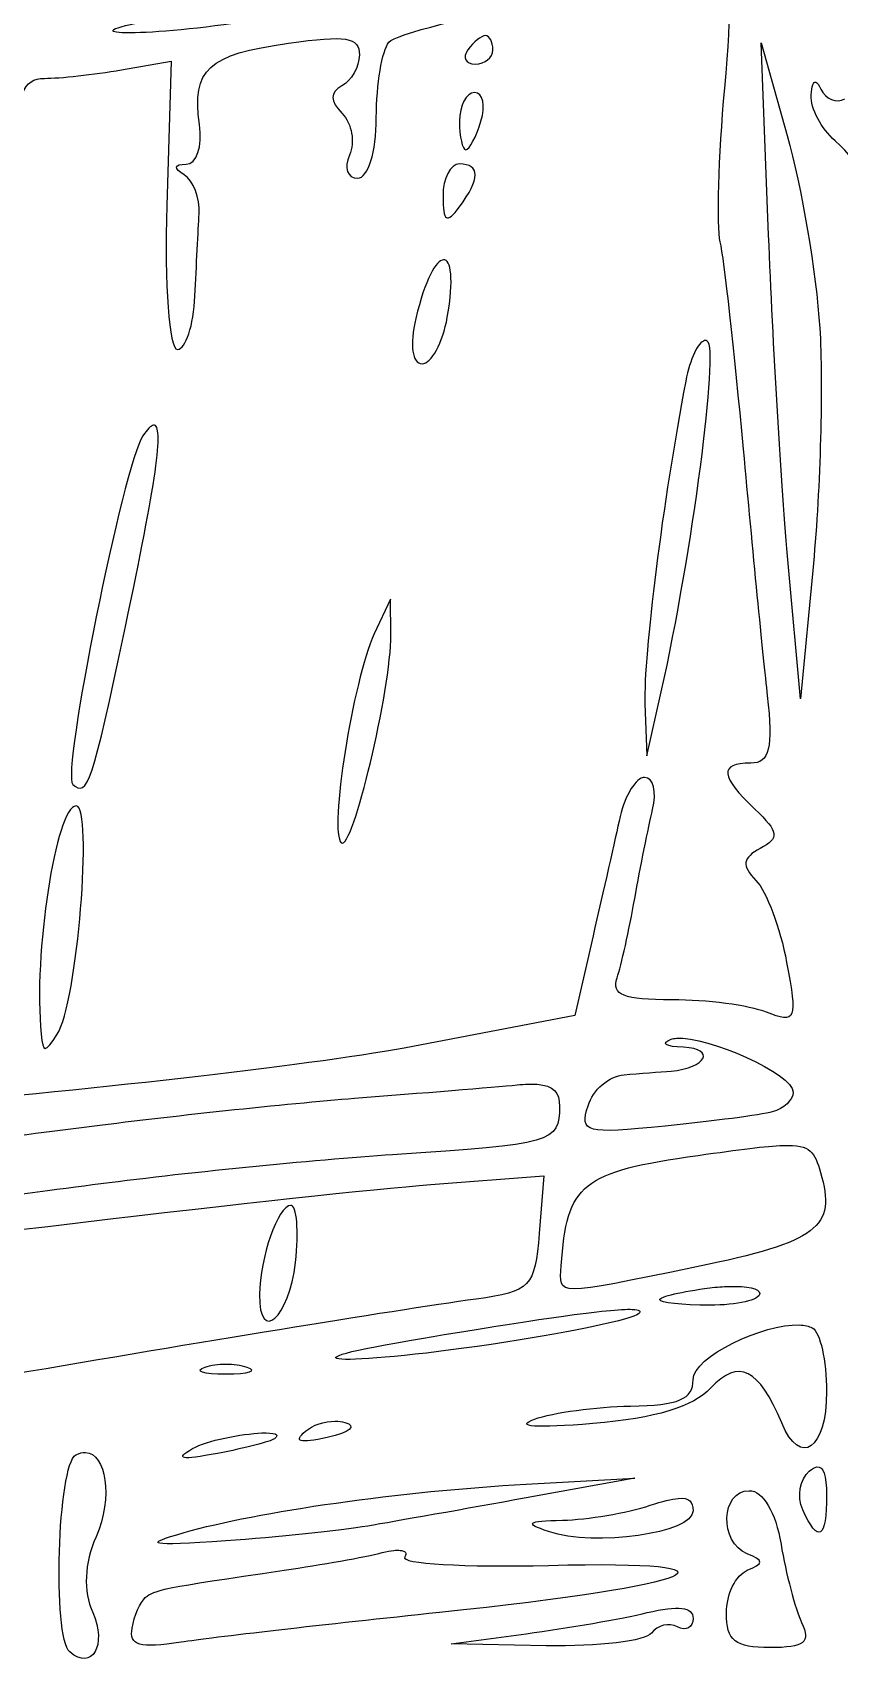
# Model space of a CAD drawing. Extents: x 26 to 243, y 4 to 296.
# Drawn here: x 130.87 to 144.24, y 164.61 to 191.56 of the extents above; entities that cross this region are included whole.
import ezdxf

# ---------------------------------------------------------------- set-up
doc = ezdxf.new("R2010")
doc.units = 0
doc.layers.add('Layer_1', color=7, linetype='CONTINUOUS')

msp = doc.modelspace()

# ---------------------------------------------------------------- linework, layer by layer
at = {"layer": 'Layer_1', "color": 7}
for points in [[(138.377634, 191.508173), (138.377634, 191.508173)], [(142.947209, 191.390213), (143.378812, 189.852872)], [(143.069578, 188.197574), (142.947209, 191.390213), (142.947209, 191.390213)], [(132.344583, 190.939871), (133.170303, 191.081532), (133.096993, 188.693667)], [(138.197387, 190.562288), (138.197387, 190.562288)], [(143.8501, 190.73537), (143.8501, 190.73537)], [(137.946584, 189.37993), (137.946584, 189.37993)], [(137.682551, 187.79243), (137.682551, 187.79243)], [(142.009041, 186.451324), (142.009041, 186.451324)], [(132.877058, 185.049582), (132.877058, 185.049582)], [(143.810965, 182.758731), (143.597644, 180.51198), (143.394797, 182.758731)], [(136.805568, 182.167278), (136.535473, 181.588502)], [(136.80998, 181.576375), (136.805568, 182.167278), (136.805568, 182.167278)], [(141.020713, 180.435912), (141.053233, 179.566092), (141.290808, 180.63049)], [(131.595481, 178.738718), (131.595481, 178.738718)], [(140.160815, 176.586223), (139.859853, 175.261653), (137.175435, 174.750125)], [(141.543264, 174.886828), (141.543264, 174.886828)], [(139.231466, 174.123394), (139.231466, 174.123394)], [(143.308256, 173.109709), (143.308256, 173.109709)], [(137.469784, 172.462031), (139.343364, 172.604246), (139.343364, 172.604246)], [(139.343364, 172.604246), (139.267297, 171.651193)], [(135.151924, 172.116969), (135.151924, 172.116969)], [(142.415839, 170.773659), (142.415839, 170.773659)], [(140.809596, 170.39332), (140.809596, 170.39332)], [(143.579452, 170.134801), (143.579452, 170.134801)], [(134.075952, 169.48547), (134.075952, 169.48547)], [(135.885039, 168.540136), (135.885039, 168.540136)], [(134.672366, 168.343901), (134.672366, 168.343901)], [(131.748169, 168.021442), (131.748169, 168.021442)], [(143.871047, 167.781663), (143.871047, 167.781663)], [(140.849835, 167.593147), (139.052323, 167.267378)], [(139.052323, 167.49448), (140.849835, 167.593147), (140.849835, 167.593147)], [(142.74877, 167.387543), (142.74877, 167.387543)], [(141.57303, 167.259662), (141.57303, 167.259662)], [(136.963215, 166.398111), (136.963215, 166.398111)], [(141.630908, 165.434588), (141.630908, 165.434588)], [(139.38195, 164.817777), (137.808231, 164.849747), (139.052323, 165.016766)]]:
    msp.add_lwpolyline(points, dxfattribs=at)
for points in [[(142.256535, 192.606193), (142.439585, 192.597754), (142.461956, 192.015403), (142.336464, 190.635048)], [(136.775802, 191.396828), (136.887506, 191.530663), (138.088782, 191.833414), (139.44534, 192.06986)], [(134.352109, 191.732517), (132.683639, 191.478585), (131.376296, 191.500917), (132.831857, 191.758425)], [(133.637734, 190.034222), (133.512512, 190.954267), (133.770621, 191.190069), (135.112785, 191.381944)], [(135.112785, 191.381944), (136.068446, 191.518565), (136.287425, 191.482516), (136.287425, 191.188469)], [(136.568547, 190.148325), (136.570805, 190.701091), (136.664071, 191.262995), (136.775802, 191.396828)], [(138.377634, 191.508173), (138.310578, 191.508173), (138.178918, 191.401764), (138.084938, 191.271702)], [(138.499452, 191.271702), (138.499452, 191.401764), (138.44469, 191.508173), (138.377634, 191.508173)], [(136.287425, 191.188469), (136.287425, 190.989621), (136.156943, 190.757919), (135.997487, 190.673634)], [(138.084938, 191.271702), (137.990958, 191.14164), (138.045721, 191.035231), (138.206757, 191.035231)], [(138.206757, 191.035231), (138.367821, 191.035231), (138.499452, 191.14164), (138.499452, 191.271702)], [(131.069072, 190.79876), (131.316185, 190.798912), (131.890262, 190.862152), (132.344583, 190.939871)], [(130.58731, 189.556872), (130.612738, 190.53351), (130.71556, 190.798545), (131.069072, 190.79876)], [(135.997487, 190.673634), (135.795924, 190.567069), (135.797521, 190.427858), (136.002449, 190.216676)], [(138.197387, 190.562288), (138.059578, 190.562288), (137.946584, 190.349467), (137.946584, 190.089343)], [(138.30322, 190.089343), (138.38275, 190.349467), (138.335224, 190.562288), (138.197387, 190.562288)], [(142.336464, 190.635048), (142.233145, 189.498652), (142.199735, 188.351955), (142.262047, 188.087329)], [(143.774583, 190.520395), (143.783106, 190.675609), (143.80976, 190.747965), (143.8501, 190.73537)], [(143.8501, 190.73537), (143.874315, 190.727806), (143.90379, 190.689859), (143.936641, 190.620164)], [(143.936641, 190.620164), (144.013659, 190.456946), (144.19116, 190.38347), (144.331312, 190.457556)], [(144.172562, 189.764127), (143.941732, 189.961542), (143.762448, 190.302074), (143.774583, 190.520395)], [(133.417248, 189.376072), (133.591661, 189.378047), (133.68797, 189.665364), (133.637734, 190.034222)], [(136.002449, 190.216676), (136.164529, 190.049649), (136.219757, 189.739786), (136.124817, 189.528206)], [(136.258213, 189.143459), (136.433303, 189.143459), (136.565727, 189.573382), (136.568547, 190.148325)], [(137.946584, 190.089343), (137.946584, 189.829216), (137.994111, 189.616401), (138.052418, 189.616401)], [(138.052418, 189.616401), (138.110697, 189.616401), (138.22369, 189.829216), (138.30322, 190.089343)], [(143.378812, 189.852872), (143.616189, 189.007464), (143.858124, 187.570671), (143.916798, 186.660233)], [(144.554552, 189.215118), (144.575268, 189.319636), (144.403363, 189.56671), (144.172562, 189.764127)], [(136.124817, 189.528206), (136.029483, 189.31571), (136.089161, 189.143459), (136.258213, 189.143459)], [(133.384727, 189.199133), (133.207351, 189.310596), (133.218789, 189.373814), (133.417248, 189.376072)], [(137.946584, 189.37993), (137.794523, 189.37993), (137.671463, 189.14065), (137.674285, 188.848009)], [(137.946584, 188.670516), (138.292984, 189.128989), (138.292984, 189.37993), (137.946584, 189.37993)], [(133.632773, 188.552556), (133.648295, 188.81268), (133.536786, 189.103578), (133.384727, 189.199133)], [(133.096993, 188.693667), (133.056749, 187.380351), (133.136194, 186.305802), (133.273382, 186.305802)], [(137.674285, 188.848009), (137.6777, 188.417752), (137.729838, 188.383677), (137.946584, 188.670516)], [(133.563871, 187.192707), (133.586392, 187.680444), (133.61725, 188.292432), (133.632773, 188.552556)], [(143.394797, 182.758731), (143.283206, 183.994325), (143.137001, 186.441728), (143.069578, 188.197574)], [(142.262047, 188.087329), (142.324362, 187.822704), (142.497714, 186.276287), (142.647348, 184.650503)], [(137.682551, 187.79243), (137.561444, 187.788422), (137.374195, 187.46322), (137.22394, 186.820637)], [(137.744287, 186.837726), (137.858503, 187.479115), (137.803661, 187.79644), (137.682551, 187.79243)], [(133.273382, 186.305802), (133.410542, 186.305802), (133.541293, 186.704974), (133.563871, 187.192707)], [(137.22394, 186.820637), (137.119179, 186.372688), (137.160833, 186.06933), (137.327569, 186.06933)], [(137.327569, 186.06933), (137.481381, 186.06933), (137.669019, 186.415022), (137.744287, 186.837726)], [(143.916798, 186.660233), (143.9755, 185.749796), (143.928059, 183.994325), (143.810965, 182.758731)], [(141.290808, 180.63049), (141.802787, 182.921486), (142.251498, 186.340704), (142.053688, 186.445259)], [(142.009041, 186.451324), (141.900374, 186.428802), (141.768091, 186.153523), (141.696502, 185.780496)], [(142.053688, 186.445259), (142.039351, 186.452822), (142.024566, 186.454541), (142.009041, 186.451324)], [(141.696502, 185.780496), (141.316857, 183.802742), (140.991023, 181.225308), (141.020713, 180.435912)], [(132.412935, 181.714179), (132.914311, 184.073319), (133.058998, 185.07614), (132.877058, 185.049582)], [(132.877058, 185.049582), (132.835071, 185.043458), (132.775994, 184.982713), (132.699565, 184.870989)], [(132.699565, 184.870989), (132.380908, 184.405168), (131.346188, 179.260081), (131.538156, 179.095907)], [(142.647348, 184.650503), (142.796982, 183.02472), (142.976436, 181.188757), (143.046427, 180.570959)], [(131.538156, 179.095907), (131.787019, 178.88305), (131.853881, 179.083684), (132.412935, 181.714179)], [(136.535473, 181.588502), (136.18024, 180.827736), (135.781446, 178.305242), (135.988117, 178.126319)], [(135.988117, 178.126319), (136.172281, 177.972206), (136.817029, 180.677571), (136.80998, 181.576375)], [(143.046427, 180.570959), (143.145516, 179.696397), (143.084683, 179.448135), (142.771924, 179.448135)], [(142.771924, 179.448135), (142.244366, 179.448135), (142.264587, 179.230273), (142.84303, 178.683597)], [(141.015201, 179.211663), (140.872312, 179.211663), (140.689556, 178.9189), (140.608953, 178.561229)], [(141.147492, 178.679189), (141.217653, 178.971828), (141.158047, 179.211663), (141.015201, 179.211663)], [(131.595481, 178.738718), (131.260201, 178.738718), (130.880657, 176.263398), (131.015051, 174.954626)], [(131.282392, 174.954626), (131.609318, 175.455901), (131.880836, 178.738718), (131.595481, 178.738718)], [(140.608953, 178.561229), (140.528322, 178.203557), (140.326451, 177.314687), (140.160815, 176.586223)], [(140.850936, 177.20138), (140.943844, 177.721629), (141.077332, 178.386547), (141.147492, 178.679189)], [(142.84303, 178.683597), (143.23848, 178.309862), (143.252898, 178.20323), (142.930121, 178.032612)], [(142.930121, 178.032612), (142.636243, 177.877269), (142.619168, 177.751178), (142.859565, 177.503446)], [(142.859565, 177.503446), (143.033188, 177.324503), (143.262167, 176.713184), (143.368339, 176.145251)], [(140.55769, 175.888937), (140.626157, 176.090384), (140.758031, 176.681129), (140.850936, 177.20138)], [(143.368339, 176.145251), (143.547267, 175.188241), (143.522844, 175.128041), (143.034853, 175.319531)], [(141.470504, 175.524582), (140.663744, 175.523454), (140.460944, 175.604209), (140.55769, 175.888937)], [(143.034853, 175.319531), (142.745265, 175.433176), (142.041299, 175.525429), (141.470504, 175.524582)], [(131.015051, 174.954626), (131.047422, 174.639325), (131.076821, 174.639325), (131.282392, 174.954626)], [(141.543264, 174.886828), (142.058602, 174.92696), (143.476376, 174.295849), (143.476376, 173.995511)], [(137.175435, 174.750125), (135.698848, 174.468747), (131.939659, 174.032005), (128.822317, 173.779436)], [(141.656263, 174.736897), (141.364812, 174.74717), (141.27309, 174.807075), (141.452865, 174.869739)], [(141.452312, 174.34333), (142.032815, 174.389821), (142.202702, 174.71765), (141.656263, 174.736897)], [(141.452865, 174.869739), (141.478519, 174.878686), (141.508906, 174.884175), (141.543264, 174.886828)], [(138.900188, 174.114025), (139.031167, 174.126329), (139.140791, 174.130111), (139.231466, 174.123394)], [(139.231466, 174.123394), (139.503491, 174.103244), (139.605743, 173.991704), (139.605743, 173.754081)], [(140.076479, 173.767309), (140.15694, 174.030402), (140.426166, 174.261782), (140.674547, 174.281594)], [(140.674547, 174.281594), (140.922931, 174.301406), (141.27296, 174.328965), (141.452312, 174.34333)], [(131.725568, 173.413428), (133.094177, 173.591397), (135.109974, 173.806885), (136.204743, 173.892435)], [(136.204743, 173.892435), (137.299483, 173.977982), (138.512273, 174.077604), (138.900188, 174.114025)], [(143.476376, 173.995511), (143.476376, 173.864707), (143.320841, 173.716342), (143.130764, 173.665887)], [(139.605743, 173.754081), (139.605743, 173.160808), (139.485336, 173.12579), (136.839192, 172.954817)], [(141.357505, 173.43162), (140.023356, 173.298227), (139.93977, 173.320181), (140.076479, 173.767309)], [(143.130764, 173.665887), (142.940687, 173.615425), (142.142535, 173.510106), (141.357505, 173.43162)], [(127.716579, 172.948754), (128.552945, 173.026318), (130.35696, 173.235461), (131.725568, 173.413428)], [(141.903758, 172.945447), (142.590639, 173.041589), (143.025235, 173.101236), (143.308256, 173.109709)], [(143.308256, 173.109709), (143.77996, 173.12382), (143.830906, 172.996707), (143.928925, 172.662674)], [(136.839192, 172.954817), (135.547405, 172.871352), (133.308561, 172.646475), (131.863925, 172.454865)], [(139.633302, 171.112106), (139.724234, 172.477745), (139.967657, 172.674448), (141.903758, 172.945447)], [(143.928925, 172.662674), (144.196892, 171.749462), (143.886874, 171.512963), (141.875645, 171.097775)], [(123.569236, 170.812795), (128.406215, 171.466907), (135.577484, 172.317903), (137.469784, 172.462031)], [(131.863925, 172.454865), (130.419314, 172.263254), (127.930831, 171.937772), (126.334131, 171.731671)], [(135.151924, 172.116969), (134.942572, 172.116969), (134.638322, 171.250522), (134.632677, 170.639163)], [(135.229092, 171.171085), (135.287089, 171.691333), (135.252265, 172.116969), (135.151924, 172.116969)], [(139.267297, 171.651193), (139.19601, 170.762012), (139.126039, 170.689227), (138.223295, 170.563093)], [(134.632677, 170.639163), (134.625086, 169.806089), (135.126786, 170.253543), (135.229092, 171.171085)], [(141.875645, 171.097775), (139.507268, 170.608853), (139.599718, 170.608105), (139.633302, 171.112106)], [(141.264349, 170.553173), (141.264349, 170.603445), (141.637743, 170.691586), (142.093927, 170.748855)], [(142.093927, 170.748855), (142.207982, 170.763163), (142.316691, 170.771147), (142.415839, 170.773659)], [(142.923508, 170.657353), (142.923508, 170.549815), (142.55014, 170.461671), (142.093927, 170.461671)], [(142.415839, 170.773659), (142.713275, 170.781223), (142.923506, 170.738006), (142.923508, 170.657353)], [(138.223295, 170.563093), (135.303508, 170.15513), (125.416999, 168.458556), (123.813976, 168.090344)], [(137.117006, 169.877384), (139.262629, 170.241442), (140.441124, 170.407326), (140.809596, 170.39332)], [(140.809596, 170.39332), (140.932419, 170.388663), (140.965733, 170.36398), (140.914326, 170.32001)], [(142.093927, 170.461671), (141.637743, 170.461671), (141.264349, 170.502907), (141.264349, 170.553173)], [(140.914326, 170.32001), (140.809114, 170.230017), (139.818378, 170.017964), (138.712773, 169.848718)], [(141.817217, 169.227499), (141.817217, 169.605429), (142.98661, 170.160785), (143.579452, 170.134801)], [(143.579452, 170.134801), (143.664144, 170.131104), (143.737257, 170.115384), (143.793326, 170.085743)], [(143.793326, 170.085743), (143.92312, 170.01714), (144.029244, 169.541638), (144.029244, 169.029063)], [(138.712773, 169.848718), (136.12042, 169.451877), (134.753875, 169.476419), (137.117006, 169.877384)], [(143.286206, 168.51092), (142.90896, 169.416043), (142.571236, 169.582574), (142.111016, 169.090799)], [(134.075952, 169.316797), (133.695798, 169.316797), (133.540263, 169.370258), (133.73034, 169.435858)], [(133.73034, 169.435858), (133.825378, 169.468658), (133.950668, 169.485467), (134.075952, 169.48547)], [(134.075952, 169.48547), (134.201239, 169.48547), (134.326526, 169.468647), (134.421564, 169.435858)], [(134.421564, 169.435858), (134.611638, 169.370258), (134.456105, 169.316797), (134.075952, 169.316797)], [(142.111016, 169.090799), (141.813384, 168.772743), (141.205994, 168.589217), (140.158611, 168.500447)], [(140.780381, 168.789835), (141.583049, 168.802704), (141.817217, 168.90149), (141.817217, 169.227499)], [(144.029244, 169.029063), (144.029244, 168.073967), (143.594619, 167.770947), (143.286206, 168.51092)], [(139.190676, 168.572106), (139.494799, 168.682621), (140.210125, 168.780691), (140.780381, 168.789835)], [(135.393907, 168.373117), (135.514407, 168.476181), (135.710487, 168.539151), (135.885039, 168.540136)], [(136.04875, 168.519739), (136.255816, 168.460701), (136.130465, 168.353657), (135.756605, 168.270038)], [(135.885039, 168.540136), (135.943221, 168.540418), (135.998881, 168.533963), (136.04875, 168.519739)], [(140.158611, 168.500447), (139.207579, 168.41983), (138.844813, 168.446418), (139.190676, 168.572106)], [(133.523081, 168.085933), (133.756425, 168.220993), (134.337129, 168.330673), (134.672366, 168.343901)], [(134.882379, 168.248541), (134.81902, 168.201805), (134.393779, 168.092184), (133.937595, 168.004904)], [(134.672366, 168.343901), (134.873506, 168.351831), (134.986423, 168.325274), (134.882379, 168.248541)], [(135.756605, 168.270038), (135.296696, 168.167176), (135.188731, 168.197634), (135.393907, 168.373117)], [(131.487994, 164.714148), (131.198575, 164.961679), (131.287328, 167.819868), (131.589419, 167.979549)], [(131.589419, 167.979549), (131.646295, 168.009617), (131.699525, 168.023099), (131.748169, 168.021442)], [(131.748169, 168.021442), (132.088676, 168.009815), (132.213088, 167.277945), (131.924558, 166.624109)], [(133.937595, 168.004904), (133.331833, 167.889015), (133.2202, 167.910631), (133.523081, 168.085933)], [(143.635126, 167.072247), (143.537844, 167.28909), (143.586688, 167.576781), (143.743714, 167.711108)], [(143.743714, 167.711108), (143.792821, 167.753105), (143.835069, 167.776439), (143.871047, 167.781663)], [(143.871047, 167.781663), (143.978983, 167.797327), (144.029244, 167.645816), (144.029244, 167.316437)], [(133.384727, 166.693564), (134.596446, 167.043065), (136.998225, 167.382203), (139.052323, 167.49448)], [(142.7157, 166.34299), (142.247916, 166.529703), (142.275145, 167.387543), (142.74877, 167.387543)], [(142.74877, 167.387543), (142.975423, 167.387543), (143.186325, 167.031892), (143.274632, 166.500637)], [(139.052323, 167.267378), (138.063867, 167.08832), (136.881994, 166.878284), (136.425782, 166.800498)], [(139.656453, 166.898065), (140.064744, 166.907209), (140.718294, 167.018165), (141.108354, 167.14501)], [(141.108354, 167.14501), (141.313385, 167.211682), (141.46438, 167.25047), (141.57303, 167.259662)], [(141.57303, 167.259662), (141.754112, 167.274987), (141.817217, 167.208577), (141.817217, 167.052954)], [(144.029244, 167.316437), (144.029244, 166.586938), (143.891243, 166.501416), (143.635126, 167.072247)], [(139.419432, 166.711203), (139.015092, 166.84746), (139.062319, 166.884772), (139.656453, 166.898065)], [(141.817217, 167.052954), (141.817217, 166.681733), (140.193624, 166.45032), (139.419432, 166.711203)], [(131.924558, 166.624109), (131.728921, 166.180823), (131.708892, 165.726151), (131.868884, 165.366236)], [(134.075952, 166.556311), (132.780213, 166.468994), (132.677984, 166.489709), (133.384727, 166.693564)], [(136.425782, 166.800498), (135.96957, 166.722718), (134.912317, 166.612668), (134.075952, 166.556311)], [(135.043333, 166.068484), (135.651607, 166.157607), (136.382608, 166.289148), (136.667765, 166.36118)], [(136.667765, 166.36118), (136.739054, 166.379185), (136.80289, 166.391095), (136.857382, 166.396457)], [(136.857382, 166.396457), (136.898253, 166.400479), (136.933802, 166.400849), (136.963215, 166.398111)], [(136.963215, 166.398111), (137.051457, 166.389899), (137.084325, 166.352242), (137.038732, 166.289523)], [(142.7157, 166.067384), (142.99219, 166.177738), (142.99219, 166.232636), (142.7157, 166.34299)], [(143.274632, 166.500637), (143.355715, 166.012903), (143.509664, 165.42793), (143.616937, 165.200321)], [(132.740355, 165.614284), (132.896057, 165.747462), (133.013591, 165.77109), (135.043333, 166.068484)], [(137.038732, 166.289523), (136.957678, 166.178046), (138.031243, 166.11524), (139.42384, 166.149513)], [(139.42384, 166.149513), (142.936575, 166.235966), (141.982805, 165.823453), (137.615303, 165.36734)], [(142.370088, 165.35797), (142.370088, 165.672284), (142.525623, 165.991514), (142.7157, 166.067384)], [(132.521523, 165.111026), (132.556518, 165.315019), (132.655152, 165.541409), (132.740355, 165.614284)], [(131.868884, 165.366236), (132.10866, 164.826853), (131.857962, 164.397729), (131.487994, 164.714148)], [(137.615303, 165.36734), (135.744678, 165.171983), (133.819158, 164.950924), (133.336219, 164.876205)], [(139.052323, 165.016766), (139.736599, 165.108821), (140.638894, 165.265923), (141.057091, 165.365686)], [(141.057091, 165.365686), (141.315268, 165.427278), (141.50537, 165.450223), (141.630908, 165.434588)], [(141.817217, 165.270876), (141.817217, 165.119032), (141.701362, 165.05604), (141.559799, 165.130869)], [(141.630908, 165.434588), (141.756449, 165.418953), (141.817217, 165.364619), (141.817217, 165.270876)], [(143.091075, 164.786357), (142.513171, 164.786357), (142.370088, 164.899782), (142.370088, 165.35797)], [(133.336219, 164.876205), (132.641078, 164.768662), (132.471118, 164.817396), (132.521523, 165.111026)], [(141.12875, 165.026689), (141.033218, 164.894505), (140.247353, 164.800392), (139.38195, 164.817777)], [(141.559799, 165.130869), (141.418237, 165.2057), (141.224254, 165.158865), (141.12875, 165.026689)], [(143.616937, 165.200321), (143.772949, 164.869356), (143.667542, 164.786357), (143.091075, 164.786357)]]:
    msp.add_open_spline(points, degree=3, dxfattribs=at)

doc.saveas('drawing.dxf')
